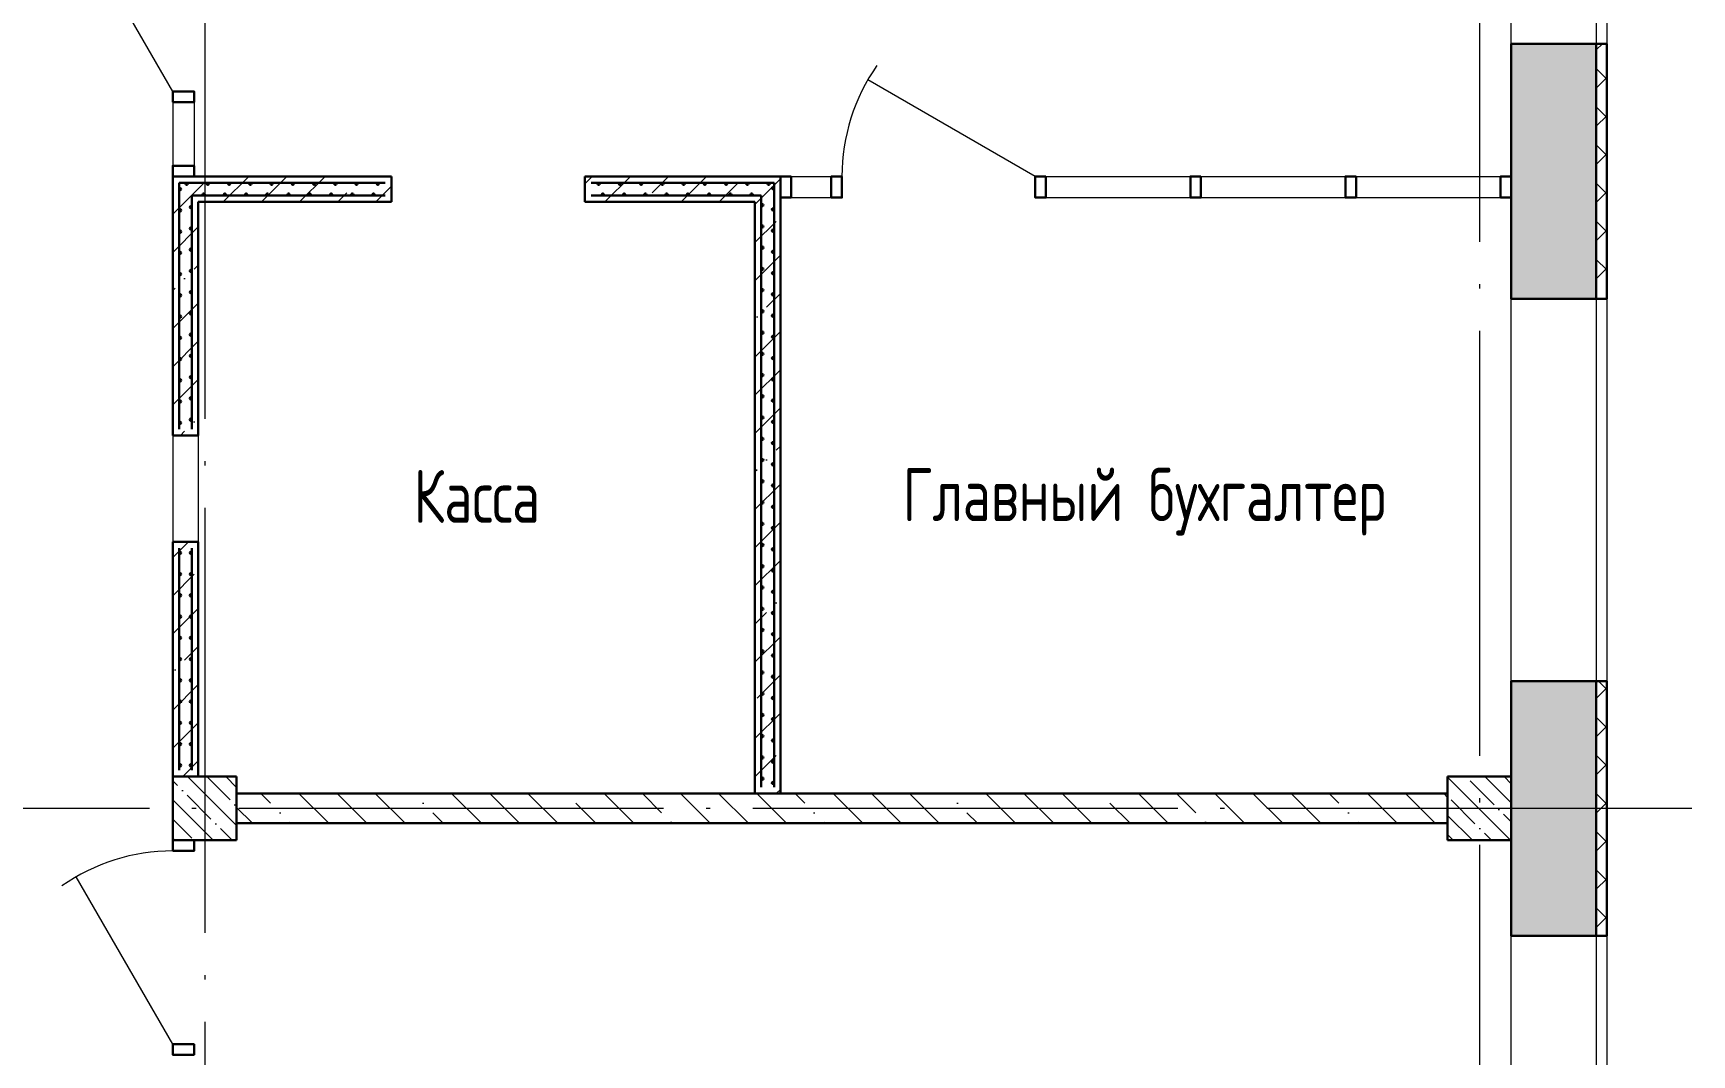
# Model space of a CAD drawing. Extents: x -965262 to 1142518, y -357520 to 71675.
# Drawn here: x -664485 to -656677, y -206512 to -201702 of the extents above; entities that cross this region are included whole.
import ezdxf

# ---------------------------------------------------------------- set-up
doc = ezdxf.new("R2010")
doc.units = 0
doc.header["$LTSCALE"] = 10
doc.linetypes.add('DOTE', pattern=[2.42, 2, -0.2, 0.02, -0.2])
doc.layers.get('0').update_dxf_attribs({"linetype": 'CONTINUOUS', "lineweight": 30})
doc.layers.add('DOTE', color=7, linetype='DOTE', lineweight=9)
doc.styles.add('GOST 2.304', font='isocpeur.ttf', dxfattribs={"width": 0.75, "height": 250})
pattern_1 = [(135, (-663827.41, -214472.12), (-89.8026, -89.8026), []), (135, (-663827.41, -214382.32), (-89.8026, -89.8026), [158.75, -31.75, 0, -31.75])]
pattern_2 = [(135, (-138022.71, 499.65), (-89.80256, -89.80256), []), (225, (-138022.71, 499.65), (89.80256, -89.80256), [])]

msp = doc.modelspace()

# ---------------------------------------------------------------- hatches: boundary and pattern name
at = {"lineweight": 15}
h = msp.add_hatch(dxfattribs=at)
h.set_pattern_fill('ANSI32', color=1, scale=20, style=0)
h.set_pattern_definition([(45, (-1325158.5, -304476.62), (-134.70384, 134.70384), []), (45, (-1325068.7, -304476.62), (-134.70384, 134.70384), [])])
h.paths.add_polyline_path([(-668237.4, -206639.6), (-668357.4, -206639.6), (-668357.4, -206652.1), (-668237.4, -206652.1)], flags=17)
h.paths.add_polyline_path([(-668237.4, -207349.6), (-668357.4, -207349.6), (-668357.4, -207362.1), (-668237.4, -207362.1)], flags=17)
h.paths.add_polyline_path([(-668237.4, -207837.1), (-668357.4, -207837.1), (-668357.4, -207872.1), (-668237.4, -207872.1)])
h.paths.add_polyline_path([(-668237.4, -208547.1), (-668357.4, -208547.1), (-668357.4, -208582.1), (-668237.4, -208582.1)], flags=17)
h.paths.add_polyline_path([(-668237.4, -209092.4), (-668357.4, -209092.4), (-668357.4, -209119.4), (-668237.4, -209119.4)], flags=16)
h.paths.add_polyline_path([(-668237.4, -209802.4), (-668357.4, -209802.4), (-668357.4, -209829.4), (-668237.4, -209829.4)], flags=17)
h.paths.add_polyline_path([(-668237.4, -209829.4), (-668357.4, -209829.4), (-668357.4, -209899.6), (-668237.4, -209899.6)], flags=17)
h.paths.add_polyline_path([(-668237.4, -209034.6), (-668357.4, -209034.6), (-668357.4, -209119.4), (-668237.4, -209119.4)], flags=17)
h.paths.add_polyline_path([(-668357.4, -210061.7), (-669827.4, -210061.7), (-669827.4, -210091.7), (-668357.4, -210091.7)], flags=17)
h.paths.add_polyline_path([(-667067.4, -210061.7), (-668237.4, -210061.7), (-668237.4, -210091.7), (-667067.4, -210091.7)], flags=17)
h.paths.add_polyline_path([(-665447.4, -210061.7), (-666947.4, -210061.7), (-666947.4, -210091.7), (-665447.4, -210091.7)], flags=17)
h.paths.add_polyline_path([(-668237.4, -207747.1), (-668357.4, -207747.1), (-668357.4, -207837.1), (-668237.4, -207837.1)])
h.paths.add_polyline_path([(-668237.4, -208457.1), (-668357.4, -208457.1), (-668357.4, -208547.1), (-668237.4, -208547.1)], flags=16)
h.paths.add_polyline_path([(-668237.4, -208457.1), (-668357.4, -208457.1), (-668357.4, -208619.6), (-668237.4, -208619.6)], flags=17)
h.paths.add_polyline_path([(-668237.4, -207747.1), (-668357.4, -207747.1), (-668357.4, -207764.6), (-668237.4, -207764.6)], flags=17)
h.paths.add_polyline_path([(-668237.4, -205367.1), (-668357.4, -205367.1), (-668357.4, -205514.6), (-668237.4, -205514.6)], flags=17)
h.paths.add_polyline_path([(-668237.4, -206224.6), (-668357.4, -206224.6), (-668357.4, -206372.1), (-668237.4, -206372.1)], flags=17)
h.paths.add_polyline_path([(-665327.4, -208003.4), (-665447.4, -208003.4), (-665447.4, -208067.1), (-665327.4, -208067.1)])
h.paths.add_polyline_path([(-665327.4, -207093.4), (-665447.4, -207093.4), (-665447.4, -207357.1), (-665327.4, -207357.1)], flags=17)
h.paths.add_polyline_path([(-660617.5, -217782.1), (-660737.5, -217782.1), (-660737.5, -217855.1), (-660617.5, -217855.1)], flags=17)
h.paths.add_polyline_path([(-660617.5, -218692.1), (-660737.5, -218692.1), (-660737.5, -218765.1), (-660617.5, -218765.1)], flags=17)
h.paths.add_polyline_path([(-668527.4, -217352.1), (-669527.4, -217352.1), (-669527.4, -217402.1), (-668527.4, -217402.1)], flags=17)
h.paths.add_polyline_path([(-666827.4, -217352.1), (-667717.4, -217352.1), (-667717.4, -217402.1), (-666827.4, -217402.1)], flags=17)
h.paths.add_polyline_path([(-663777.4, -208292.1), (-663827.4, -208292.1), (-663827.4, -208412.1), (-663777.4, -208412.1)])
h.paths.add_polyline_path([(-657827.4, -217282.1), (-660737.5, -217282.1), (-660737.5, -217422.1), (-657827.4, -217422.1)], flags=17)
h.paths.add_polyline_path([(-657827.4, -205282.1), (-663527.4, -205282.1), (-663527.4, -205422.1), (-657827.4, -205422.1)])
h.paths.add_polyline_path([(-666577.5, -192612.1), (-666677.5, -192612.1), (-666677.5, -194272.2), (-666577.5, -194272.2)], flags=17)
h.paths.add_polyline_path([(-666577.5, -195172.2), (-666677.5, -195172.2), (-666677.5, -195902.1), (-666577.5, -195902.1)])
h.paths.add_polyline_path([(-662797.7, -202376.7), (-663827.4, -202376.7), (-663827.4, -203596.7), (-663707.4, -203596.7), (-663707.4, -202496.7), (-662797.7, -202496.7)], flags=17)
h.paths.add_polyline_path([(-663707.4, -204107.2), (-663827.4, -204096.7), (-663827.4, -205201.7), (-663707.4, -205201.7)], flags=17)
h.paths.add_polyline_path([(-657827.4, -205282.1), (-659786, -205282.1), (-659787.4, -205283.5), (-659787.4, -205422.1), (-657827.4, -205422.1)], flags=17)
h.paths.add_polyline_path([(-660967.4, -202376.7), (-661887.7, -202376.7), (-661887.7, -202496.7), (-661087.4, -202496.7), (-661087.4, -205282.1), (-660967.4, -205282.1)], flags=17)
h.paths.add_polyline_path([(-666577.5, -192612.1), (-666677.5, -192612.1), (-666677.5, -194272.2), (-666577.5, -194272.2)])
h.paths.add_polyline_path([(-666577.5, -195172.2), (-666677.5, -195172.2), (-666677.5, -195902.1), (-666577.5, -195902.1)])
h.paths.add_polyline_path([(-659787.4, -205282.1), (-663527.4, -205282.1), (-663527.4, -205422.1), (-659787.4, -205422.1)], flags=16)
h.paths.add_polyline_path([(-665327.4, -205247.1), (-668567.8, -205247.1), (-669527.4, -205247.1), (-669527.4, -205367.1), (-668357.4, -205367.1), (-668357.4, -205514.6), (-668237.4, -205514.6), (-668237.4, -205367.1), (-667577.4, -205367.1), (-667067.4, -205367.1), (-667067.4, -206722.1), (-666947.4, -206722.1), (-666947.4, -206639.6), (-666557.4, -206639.6), (-666557.4, -206519.6), (-666947.4, -206519.6), (-666947.4, -205367.1), (-665447.4, -205367.1), (-665447.4, -206519.6), (-665847.4, -206519.6), (-665847.4, -206639.6), (-665447.4, -206639.6), (-665447.4, -207357.1), (-665327.4, -207357.1), (-665327.4, -206639.6)])
h.paths.add_polyline_path([(-668237.4, -206372.1), (-668237.4, -206224.6), (-668357.4, -206224.6), (-668357.4, -206372.1), (-669827.4, -206372.1), (-669827.4, -206492.1), (-668357.4, -206492.1), (-668357.4, -206639.6), (-668237.4, -206639.6)])
h.paths.add_polyline_path([(-666947.4, -207432.1), (-667067.4, -207432.1), (-667067.4, -207497.1), (-668237.4, -207497.1), (-668237.4, -207349.6), (-668357.4, -207349.6), (-668357.4, -207497.1), (-669827.4, -207497.1), (-669827.4, -207617.1), (-668357.4, -207617.1), (-668357.4, -207764.6), (-668237.4, -207764.6), (-668237.4, -207617.1), (-667067.4, -207617.1), (-667067.4, -207747.1), (-666947.4, -207747.1)])
h.paths.add_polyline_path([(-666947.4, -208577.1), (-666557.4, -208577.1), (-666557.4, -208457.1), (-666947.4, -208457.1), (-667067.4, -208457.1), (-667067.4, -210091.7), (-668237.4, -210091.7), (-668237.4, -209899.6), (-668357.4, -209899.6), (-668357.4, -210091.7), (-669827.4, -210091.7), (-669827.4, -210182), (-668406.9, -210182), (-667577.4, -210182), (-666157.9, -210182), (-665327.4, -210182), (-665327.4, -208457.1), (-665327.4, -208067.1), (-665447.4, -208067.1), (-665447.4, -208457.1), (-665847.4, -208457.1), (-665847.4, -208577.1), (-665447.4, -208577.1), (-665447.4, -208652.1), (-665447.4, -209791.7), (-665447.4, -210091.7), (-666947.4, -210091.7)])
h.paths.add_polyline_path([(-668237.4, -208619.6), (-668357.4, -208619.6), (-668357.4, -208767.1), (-669827.4, -208767.1), (-669827.4, -208887.1), (-668357.4, -208887.1), (-668357.4, -209034.6), (-668237.4, -209034.6)], flags=17)
h.paths.add_polyline_path([(-657527.4, -208292.1), (-663777.4, -208292.1), (-663777.4, -208412.1), (-657527.4, -208412.1)])
h.paths.add_polyline_path([(-657527.4, -214352.1), (-663827.4, -214352.1), (-663827.4, -214472.1), (-661257.4, -214472.1), (-657527.4, -214472.1)])
h.paths.add_polyline_path([(-665327.4, -215581.7), (-665377.4, -215581.7), (-669827.4, -215581.7), (-669827.4, -215701.7), (-665327.4, -215701.7)])
h.paths.add_polyline_path([(-668527.4, -217352.1), (-669527.4, -217352.1), (-669527.4, -217402.1), (-668527.4, -217402.1)], flags=17)
h.paths.add_polyline_path([(-666827.4, -217352.1), (-667717.4, -217352.1), (-667717.4, -217402.1), (-666827.4, -217402.1)], flags=17)
h.paths.add_polyline_path([(-665782.5, -217292.1), (-666527.4, -217292.1), (-666527.4, -217412.1), (-665782.5, -217412.1)])
h.paths.add_polyline_path([(-666617.4, -217502.1), (-666737.4, -217502.1), (-666737.4, -223202.1), (-666617.4, -223202.1)])
h.paths.add_polyline_path([(-663827.4, -217292.1), (-664472.5, -217292.1), (-664472.5, -217412.1), (-663827.4, -217412.1)])
h.paths.add_polyline_path([(-663617.4, -217502.1), (-663737.4, -217502.1), (-663737.4, -223202.1), (-663617.4, -223202.1), (-663617.4, -220501.9), (-660737.5, -220501.9), (-660737.5, -222592.1), (-660617.5, -222592.1), (-660617.5, -218765.1), (-660737.5, -218765.1), (-660737.5, -220381.9), (-663617.4, -220381.9)])
h.paths.add_polyline_path([(-662617.4, -218791.9), (-663617.4, -218791.9), (-663617.4, -218891.9), (-662617.4, -218891.9)], flags=17)
h.paths.add_polyline_path([(-660737.5, -218791.9), (-661707.4, -218791.9), (-661707.4, -218891.9), (-660737.5, -218891.9)], flags=17)
h.paths.add_polyline_path([(-660617.5, -217422.1), (-660737.5, -217422.1), (-660737.5, -217855.1), (-660617.5, -217855.1)])
h.paths.add_polyline_path([(-657827.4, -217282.1), (-660737.5, -217282.1), (-660737.5, -217422.1), (-657827.4, -217422.1)], flags=17)
h.paths.add_polyline_path([(-663827.4, -203596.7), (-663827.4, -202376.7), (-662797.7, -202376.7), (-662797.7, -202496.7), (-663707.4, -202496.7), (-663707.4, -203596.7)])
h.paths.add_polyline_path([(-663827.4, -205201.7), (-663827.4, -204096.7), (-663707.4, -204096.7), (-663707.4, -205202.1)])
h.paths.add_polyline_path([(-661887.7, -202496.7), (-661887.7, -202376.7), (-660967.4, -202376.7), (-660967.4, -205282.1), (-661087.4, -205282.1), (-661087.4, -202496.7)])
h = msp.add_hatch(dxfattribs=at)
h.set_pattern_fill('ANSI35', color=256, scale=40, style=0)
h.set_pattern_definition([(45, (-669271.2, -199001.7), (-179.6051, 179.6051), []), (45, (-669091.6, -199001.7), (-179.6051, 179.6051), [317.5, -63.5, 0, -63.5])])
h.paths.add_polyline_path([(-669127.1, -198802.1), (-669392.1, -198802.1), (-669392.1, -199202.1), (-669127.1, -199202.1)], flags=17)
h.paths.add_polyline_path([(-668227.1, -198802.1), (-668492.1, -198802.1), (-668492.1, -199202.1), (-668227.1, -199202.1)])
h.paths.add_polyline_path([(-669827.4, -201552.1), (-670207.4, -201552.1), (-670207.4, -201852.1), (-669827.4, -201852.1)], flags=17)
h.paths.add_polyline_path([(-666077.4, -223502.1), (-667277.4, -223502.1), (-667277.4, -223902.1), (-666077.4, -223902.1)])
h.paths.add_polyline_path([(-663077.4, -223502.1), (-663677.4, -223502.1), (-663677.4, -223902.1), (-663077.4, -223902.1)])
h.paths.add_polyline_path([(-669077.4, -223502.1), (-669677.4, -223502.1), (-669677.4, -223902.1), (-669077.4, -223902.1)])
h.paths.add_polyline_path([(-669677.4, -223502.1), (-669827.4, -223502.1), (-669827.4, -223352.1), (-670207.4, -223352.1), (-670207.4, -223902.1), (-669677.4, -223902.1)])
h.paths.add_polyline_path([(-669827.4, -217352.1), (-670207.4, -217352.1), (-670207.4, -223352.1), (-669827.4, -223352.1)])
h.paths.add_polyline_path([(-669827.4, -211352.1), (-670207.4, -211352.1), (-670207.4, -217352.1), (-669827.4, -217352.1)])
h.paths.add_polyline_path([(-669827.4, -205352.1), (-670207.4, -205352.1), (-670207.4, -211352.1), (-669827.4, -211352.1)])
h.paths.add_polyline_path([(-657127.4, -223352.1), (-657527.4, -223352.1), (-657527.4, -223502.1), (-657677.4, -223502.1), (-657677.4, -223902.1), (-657127.4, -223902.1)])
h.paths.add_polyline_path([(-657127.4, -222752.3), (-657527.4, -222752.3), (-657527.4, -223352.1), (-657127.4, -223352.1)])
h.paths.add_polyline_path([(-657127.4, -219752.3), (-657527.4, -219752.3), (-657527.4, -220952.3), (-657127.4, -220952.3)])
h.paths.add_polyline_path([(-657127.4, -217352.1), (-657527.4, -217352.1), (-657527.4, -217952.3), (-657127.4, -217952.3)])
h.paths.add_polyline_path([(-657127.4, -216752.3), (-657527.4, -216752.3), (-657527.4, -217352.1), (-657127.4, -217352.1)])
h.paths.add_polyline_path([(-657127.4, -213752.3), (-657527.4, -213752.3), (-657527.4, -214952.3), (-657127.4, -214952.3)])
h.paths.add_polyline_path([(-657127.4, -211352.1), (-657527.4, -211352.1), (-657527.4, -211952.3), (-657127.4, -211952.3)])
h.paths.add_polyline_path([(-657127.4, -210752.3), (-657527.4, -210752.3), (-657527.4, -211352.1), (-657127.4, -211352.1)])
h.paths.add_polyline_path([(-657127.4, -207752.3), (-657527.4, -207752.3), (-657527.4, -208952.3), (-657127.4, -208952.3)])
h.paths.add_polyline_path([(-657127.4, -205352.1), (-657527.4, -205352.1), (-657527.4, -205952.3), (-657127.4, -205952.3)])
h.paths.add_polyline_path([(-657127.4, -204752.3), (-657527.4, -204752.3), (-657527.4, -205352.1), (-657127.4, -205352.1)])
h.paths.add_polyline_path([(-657127.4, -201752.3), (-657527.4, -201752.3), (-657527.4, -202952.3), (-657127.4, -202952.3)])
h.paths.add_polyline_path([(-657127.4, -199352.1), (-657527.4, -199352.1), (-657527.4, -199952.3), (-657127.4, -199952.3)])
h.paths.add_polyline_path([(-657127.4, -198802.1), (-657677.4, -198802.1), (-657677.4, -199202.1), (-657527.4, -199202.1), (-657527.4, -199352.1), (-657127.4, -199352.1)])
h.paths.add_polyline_path([(-657677.4, -198802.1), (-658278.2, -198802.1), (-658278.2, -199202.1), (-657677.4, -199202.1)])
h.paths.add_polyline_path([(-660078.2, -198802.1), (-661278.2, -198802.1), (-661278.2, -199202.1), (-660078.2, -199202.1)])
h.paths.add_polyline_path([(-663078.2, -198802.1), (-663677.4, -198802.1), (-663677.4, -199202.1), (-663078.2, -199202.1)])
h.paths.add_polyline_path([(-663677.4, -198802.1), (-668227.1, -198802.1), (-668227.1, -199202.1), (-663677.4, -199202.1)])
h.paths.add_polyline_path([(-669127.1, -198802.1), (-669677.4, -198802.1), (-669677.4, -199202.1), (-669127.1, -199202.1)])
h.paths.add_polyline_path([(-669677.4, -198802.1), (-670207.4, -198802.1), (-670207.4, -199352.1), (-669827.4, -199352.1), (-669827.4, -199202.1), (-669677.4, -199202.1)])
h.paths.add_polyline_path([(-669827.4, -199352.1), (-670207.4, -199352.1), (-670207.4, -205352.1), (-669827.4, -205352.1)])
h.paths.add_polyline_path([(-663677.4, -223502.1), (-664277.4, -223502.1), (-664277.4, -223902.1), (-663677.4, -223902.1)])
h.paths.add_polyline_path([(-660077.4, -223902.1), (-660077.4, -223502.1), (-661277.4, -223502.1), (-661277.4, -223902.1)])
h.paths.add_polyline_path([(-658277.4, -223502.1), (-658277.4, -223902.1), (-657677.4, -223902.1), (-657677.4, -223502.1)])
h.paths.add_polyline_path([(-669827.4, -201852.1), (-670207.4, -201852.1), (-670207.4, -200352.1), (-669827.4, -200352.1)])
h = msp.add_hatch(dxfattribs=at)
h.set_pattern_fill('ANSI37', color=256, scale=40, angle=90, style=0)
h.set_pattern_definition(pattern_2)
h.paths.add_polyline_path([(-657077.4, -201752.1), (-657127.4, -201752.1), (-657127.4, -202952.3), (-657077.4, -202952.3)])
h.paths.add_polyline_path([(-657527.4, -201752.3), (-657077.4, -201752.3), (-657077.4, -201752.1), (-657527.4, -201752.1)])
h = msp.add_hatch(dxfattribs=at)
h.set_pattern_fill('ANSI35', color=256, scale=40)
h.set_pattern_definition([(45, (-138022.7, 499.69), (-179.60512, 179.60512), []), (45, (-137843.1, 499.69), (-179.60512, 179.60512), [317.5, -63.5, 0, -63.5])])
h.paths.add_polyline_path([(-663707.4, -202496.7), (-662797.7, -202496.7), (-662797.7, -202376.7), (-663827.4, -202376.7), (-663827.4, -203596.7), (-663707.4, -203596.7)])
h.paths.add_polyline_path([(-660967.4, -202376.7), (-661887.7, -202376.7), (-661887.7, -202496.7), (-661087.4, -202496.7), (-661087.4, -205282.1), (-660967.4, -205282.1)])
h.paths.add_polyline_path([(-663707.4, -204096.7), (-663827.4, -204096.7), (-663827.4, -205201.7), (-663707.4, -205202.1)])
h = msp.add_hatch(color=1)
h.dxf.hatch_style = 1
h.paths.add_polyline_path([(-663787.4, -202436.7, 1), (-663797.4, -202436.7, 1)])
h = msp.add_hatch(color=1)
h.dxf.hatch_style = 1
h.paths.add_polyline_path([(-663757.4, -202411.4, 1), (-663767.4, -202411.4, 1)])
h = msp.add_hatch(color=1)
h.dxf.hatch_style = 1
h.paths.add_polyline_path([(-663657.4, -202411.4, 1), (-663667.4, -202411.4, 1)])
h = msp.add_hatch(color=1)
h.dxf.hatch_style = 1
h.paths.add_polyline_path([(-663557.4, -202411.4, 1), (-663567.4, -202411.4, 1)])
h = msp.add_hatch(color=1)
h.dxf.hatch_style = 1
h.paths.add_polyline_path([(-663457.4, -202411.4, 1), (-663467.4, -202411.4, 1)])
h = msp.add_hatch(color=1)
h.dxf.hatch_style = 1
h.paths.add_polyline_path([(-663357.4, -202411.6, 1), (-663367.4, -202411.6, 1)])
h = msp.add_hatch(color=1)
h.dxf.hatch_style = 1
h.paths.add_polyline_path([(-663257.4, -202411.6, 1), (-663267.4, -202411.6, 1)])
h = msp.add_hatch(color=1)
h.dxf.hatch_style = 1
h.paths.add_polyline_path([(-663157.4, -202411.7, 1), (-663167.4, -202411.7, 1)])
h = msp.add_hatch(color=1)
h.dxf.hatch_style = 1
h.paths.add_polyline_path([(-663057.4, -202411.6, 1), (-663067.4, -202411.6, 1)])
h = msp.add_hatch(color=1)
h.dxf.hatch_style = 1
h.paths.add_polyline_path([(-662957.4, -202411.7, 1), (-662967.4, -202411.7, 1)])
h = msp.add_hatch(color=1)
h.dxf.hatch_style = 1
h.paths.add_polyline_path([(-662857.4, -202411.7, 1), (-662867.4, -202411.7, 1)])
h = msp.add_hatch(color=1)
h.dxf.hatch_style = 1
h.paths.add_polyline_path([(-661818, -202411.7, 1), (-661828, -202411.7, 1)])
h = msp.add_hatch(color=1)
h.dxf.hatch_style = 1
h.paths.add_polyline_path([(-661718, -202411.7, 1), (-661728, -202411.7, 1)])
h = msp.add_hatch(color=1)
h.dxf.hatch_style = 1
h.paths.add_polyline_path([(-661618, -202411.6, 1), (-661628, -202411.6, 1)])
h = msp.add_hatch(color=1)
h.dxf.hatch_style = 1
h.paths.add_polyline_path([(-661518, -202411.7, 1), (-661528, -202411.7, 1)])
h = msp.add_hatch(color=1)
h.dxf.hatch_style = 1
h.paths.add_polyline_path([(-661418, -202411.6, 1), (-661428, -202411.6, 1)])
h = msp.add_hatch(color=1)
h.dxf.hatch_style = 1
h.paths.add_polyline_path([(-661318, -202411.6, 1), (-661328, -202411.6, 1)])
h = msp.add_hatch(color=1)
h.dxf.hatch_style = 1
h.paths.add_polyline_path([(-661218, -202411.4, 1), (-661228, -202411.4, 1)])
h = msp.add_hatch(color=1)
h.dxf.hatch_style = 1
h.paths.add_polyline_path([(-661118, -202411.4, 1), (-661128, -202411.4, 1)])
h = msp.add_hatch(color=1)
h.dxf.hatch_style = 1
h.paths.add_polyline_path([(-661018, -202411.5, 1), (-661028, -202411.5, 1)])
h = msp.add_hatch(color=1)
h.dxf.hatch_style = 1
h.paths.add_polyline_path([(-660997.4, -202432.1, 1), (-661007.4, -202432.1, 1)])
h = msp.add_hatch(color=1)
h.dxf.hatch_style = 1
h.paths.add_polyline_path([(-663737.4, -202521.7, 1), (-663747.4, -202521.7, 1)])
h = msp.add_hatch(color=1)
h.dxf.hatch_style = 1
h.paths.add_polyline_path([(-663687.4, -202461.7, 1), (-663677.4, -202461.7, 1)])
h = msp.add_hatch(color=1)
h.dxf.hatch_style = 1
h.paths.add_polyline_path([(-663587.4, -202461.7, 1), (-663577.4, -202461.7, 1)])
h = msp.add_hatch(color=1)
h.dxf.hatch_style = 1
h.paths.add_polyline_path([(-663487.4, -202461.7, 1), (-663477.4, -202461.7, 1)])
h = msp.add_hatch(color=1)
h.dxf.hatch_style = 1
h.paths.add_polyline_path([(-663387.4, -202461.7, 1), (-663377.4, -202461.7, 1)])
h = msp.add_hatch(color=1)
h.dxf.hatch_style = 1
h.paths.add_polyline_path([(-663287.4, -202461.7, 1), (-663277.4, -202461.7, 1)])
h = msp.add_hatch(color=1)
h.dxf.hatch_style = 1
h.paths.add_polyline_path([(-663187.4, -202461.7, 1), (-663177.4, -202461.7, 1)])
h = msp.add_hatch(color=1)
h.dxf.hatch_style = 1
h.paths.add_polyline_path([(-663087.4, -202461.7, 1), (-663077.4, -202461.7, 1)])
h = msp.add_hatch(color=1)
h.dxf.hatch_style = 1
h.paths.add_polyline_path([(-662987.4, -202461.7, 1), (-662977.4, -202461.7, 1)])
h = msp.add_hatch(color=1)
h.dxf.hatch_style = 1
h.paths.add_polyline_path([(-662887.4, -202461.7, 1), (-662877.4, -202461.7, 1)])
h = msp.add_hatch(color=1)
h.dxf.hatch_style = 1
h.paths.add_polyline_path([(-661798, -202461.7, 1), (-661808, -202461.7, 1)])
h = msp.add_hatch(color=1)
h.dxf.hatch_style = 1
h.paths.add_polyline_path([(-661698, -202461.7, 1), (-661708, -202461.7, 1)])
h = msp.add_hatch(color=1)
h.dxf.hatch_style = 1
h.paths.add_polyline_path([(-661598, -202461.7, 1), (-661608, -202461.7, 1)])
h = msp.add_hatch(color=1)
h.dxf.hatch_style = 1
h.paths.add_polyline_path([(-661498, -202461.7, 1), (-661508, -202461.7, 1)])
h = msp.add_hatch(color=1)
h.dxf.hatch_style = 1
h.paths.add_polyline_path([(-661398, -202461.7, 1), (-661408, -202461.7, 1)])
h = msp.add_hatch(color=1)
h.dxf.hatch_style = 1
h.paths.add_polyline_path([(-661298, -202461.7, 1), (-661308, -202461.7, 1)])
h = msp.add_hatch(color=1)
h.dxf.hatch_style = 1
h.paths.add_polyline_path([(-661198, -202461.7, 1), (-661208, -202461.7, 1)])
h = msp.add_hatch(color=1)
h.dxf.hatch_style = 1
h.paths.add_polyline_path([(-661098, -202461.7, 1), (-661108, -202461.7, 1)])
h = msp.add_hatch(color=1)
h.dxf.hatch_style = 1
h.paths.add_polyline_path([(-661047.4, -202512.2, 1), (-661057.4, -202512.2, 1)])
h = msp.add_hatch(color=1)
h.dxf.hatch_style = 1
h.paths.add_polyline_path([(-663787.4, -202536.7, 1), (-663797.4, -202536.7, 1)])
h = msp.add_hatch(color=1)
h.dxf.hatch_style = 1
h.paths.add_polyline_path([(-660997.4, -202532.1, 1), (-661007.4, -202532.1, 1)])
h = msp.add_hatch(color=1)
h.dxf.hatch_style = 1
h.paths.add_polyline_path([(-663787.5, -202636.7, 1), (-663797.5, -202636.7, 1)])
h = msp.add_hatch(color=1)
h.dxf.hatch_style = 1
h.paths.add_polyline_path([(-663737.4, -202621.7, 1), (-663747.4, -202621.7, 1)])
h = msp.add_hatch(color=1)
h.dxf.hatch_style = 1
h.paths.add_polyline_path([(-661047.4, -202612.2, 1), (-661057.4, -202612.2, 1)])
h = msp.add_hatch(color=1)
h.dxf.hatch_style = 1
h.paths.add_polyline_path([(-660997.4, -202632.1, 1), (-661007.4, -202632.1, 1)])
h = msp.add_hatch(color=1)
h.dxf.hatch_style = 1
h.paths.add_polyline_path([(-663787.5, -202736.7, 1), (-663797.5, -202736.7, 1)])
h = msp.add_hatch(color=1)
h.dxf.hatch_style = 1
h.paths.add_polyline_path([(-663737.4, -202721.7, 1), (-663747.4, -202721.7, 1)])
h = msp.add_hatch(color=1)
h.dxf.hatch_style = 1
h.paths.add_polyline_path([(-661047.4, -202712.2, 1), (-661057.4, -202712.2, 1)])
h = msp.add_hatch(color=1)
h.dxf.hatch_style = 1
h.paths.add_polyline_path([(-660997.4, -202732.1, 1), (-661007.4, -202732.1, 1)])
h = msp.add_hatch(color=1)
h.dxf.hatch_style = 1
h.paths.add_polyline_path([(-663787.5, -202836.7, 1), (-663797.5, -202836.7, 1)])
h = msp.add_hatch(color=1)
h.dxf.hatch_style = 1
h.paths.add_polyline_path([(-663737.4, -202821.7, 1), (-663747.4, -202821.7, 1)])
h = msp.add_hatch(color=1)
h.dxf.hatch_style = 1
h.paths.add_polyline_path([(-661047.4, -202812.2, 1), (-661057.4, -202812.2, 1)])
h = msp.add_hatch(color=1)
h.dxf.hatch_style = 1
h.paths.add_polyline_path([(-660997.4, -202832.1, 1), (-661007.4, -202832.1, 1)])
h = msp.add_hatch(color=1)
h.dxf.hatch_style = 1
h.paths.add_polyline_path([(-661047.4, -202912.2, 1), (-661057.4, -202912.2, 1)])
h = msp.add_hatch(color=1)
h.dxf.hatch_style = 1
h.paths.add_polyline_path([(-663787.6, -202936.7, 1), (-663797.6, -202936.7, 1)])
h = msp.add_hatch(color=1)
h.dxf.hatch_style = 1
h.paths.add_polyline_path([(-663737.4, -202921.7, 1), (-663747.4, -202921.7, 1)])
h = msp.add_hatch(color=1)
h.dxf.hatch_style = 1
h.paths.add_polyline_path([(-660997.4, -202932.1, 1), (-661007.4, -202932.1, 1)])
h = msp.add_hatch(color=1)
h.dxf.hatch_style = 1
h.paths.add_polyline_path([(-663787.4, -203036.7, 1), (-663797.4, -203036.7, 1)])
h = msp.add_hatch(color=1)
h.dxf.hatch_style = 1
h.paths.add_polyline_path([(-663737.4, -203021.7, 1), (-663747.4, -203021.7, 1)])
h = msp.add_hatch(color=1)
h.dxf.hatch_style = 1
h.paths.add_polyline_path([(-661047.4, -203012.2, 1), (-661057.4, -203012.2, 1)])
h = msp.add_hatch(color=1)
h.dxf.hatch_style = 1
h.paths.add_polyline_path([(-660997.4, -203032.1, 1), (-661007.4, -203032.1, 1)])
h = msp.add_hatch(color=1)
h.dxf.hatch_style = 1
h.paths.add_polyline_path([(-663787.4, -203136.7, 1), (-663797.4, -203136.7, 1)])
h = msp.add_hatch(color=1)
h.dxf.hatch_style = 1
h.paths.add_polyline_path([(-663737.4, -203121.7, 1), (-663747.4, -203121.7, 1)])
h = msp.add_hatch(color=1)
h.dxf.hatch_style = 1
h.paths.add_polyline_path([(-661047.4, -203112.2, 1), (-661057.4, -203112.2, 1)])
h = msp.add_hatch(color=1)
h.dxf.hatch_style = 1
h.paths.add_polyline_path([(-660997.4, -203132.1, 1), (-661007.4, -203132.1, 1)])
h = msp.add_hatch(color=1)
h.dxf.hatch_style = 1
h.paths.add_polyline_path([(-663737.4, -203221.7, 1), (-663747.4, -203221.7, 1)])
h = msp.add_hatch(color=1)
h.dxf.hatch_style = 1
h.paths.add_polyline_path([(-661047.4, -203212.2, 1), (-661057.4, -203212.2, 1)])
h = msp.add_hatch(color=1)
h.dxf.hatch_style = 1
h.paths.add_polyline_path([(-663787.4, -203236.7, 1), (-663797.4, -203236.7, 1)])
h = msp.add_hatch(color=1)
h.dxf.hatch_style = 1
h.paths.add_polyline_path([(-660997.4, -203232.1, 1), (-661007.4, -203232.1, 1)])
h = msp.add_hatch(color=1)
h.dxf.hatch_style = 1
h.paths.add_polyline_path([(-663787.4, -203336.7, 1), (-663797.4, -203336.7, 1)])
h = msp.add_hatch(color=1)
h.dxf.hatch_style = 1
h.paths.add_polyline_path([(-663737.4, -203321.7, 1), (-663747.4, -203321.7, 1)])
h = msp.add_hatch(color=1)
h.dxf.hatch_style = 1
h.paths.add_polyline_path([(-661047.4, -203312.2, 1), (-661057.4, -203312.2, 1)])
h = msp.add_hatch(color=1)
h.dxf.hatch_style = 1
h.paths.add_polyline_path([(-660997.4, -203332.1, 1), (-661007.4, -203332.1, 1)])
h = msp.add_hatch(color=1)
h.dxf.hatch_style = 1
h.paths.add_polyline_path([(-663787.4, -203436.7, 1), (-663797.4, -203436.7, 1)])
h = msp.add_hatch(color=1)
h.dxf.hatch_style = 1
h.paths.add_polyline_path([(-663737.4, -203421.7, 1), (-663747.4, -203421.7, 1)])
h = msp.add_hatch(color=1)
h.dxf.hatch_style = 1
h.paths.add_polyline_path([(-661047.4, -203412.2, 1), (-661057.4, -203412.2, 1)])
h = msp.add_hatch(color=1)
h.dxf.hatch_style = 1
h.paths.add_polyline_path([(-660997.4, -203432.1, 1), (-661007.4, -203432.1, 1)])
h = msp.add_hatch(color=1)
h.dxf.hatch_style = 1
h.paths.add_polyline_path([(-663787.4, -203536.7, 1), (-663797.4, -203536.7, 1)])
h = msp.add_hatch(color=1)
h.dxf.hatch_style = 1
h.paths.add_polyline_path([(-663737.4, -203521.7, 1), (-663747.4, -203521.7, 1)])
h = msp.add_hatch(color=1)
h.dxf.hatch_style = 1
h.paths.add_polyline_path([(-661047.4, -203512.2, 1), (-661057.4, -203512.2, 1)])
h = msp.add_hatch(color=1)
h.dxf.hatch_style = 1
h.paths.add_polyline_path([(-660997.4, -203532.1, 1), (-661007.4, -203532.1, 1)])
h = msp.add_hatch(color=1)
h.dxf.hatch_style = 1
h.paths.add_polyline_path([(-661047.4, -203612.2, 1), (-661057.4, -203612.2, 1)])
h = msp.add_hatch(color=1)
h.dxf.hatch_style = 1
h.paths.add_polyline_path([(-660997.4, -203632.1, 1), (-661007.4, -203632.1, 1)])
h = msp.add_hatch(color=1)
h.dxf.hatch_style = 1
h.paths.add_polyline_path([(-661047.4, -203712.2, 1), (-661057.4, -203712.2, 1)])
h = msp.add_hatch(color=1)
h.dxf.hatch_style = 1
h.paths.add_polyline_path([(-660997.4, -203732.1, 1), (-661007.4, -203732.1, 1)])
h = msp.add_hatch(color=1)
h.dxf.hatch_style = 1
h.paths.add_polyline_path([(-661047.4, -203812.2, 1), (-661057.4, -203812.2, 1)])
h = msp.add_hatch(color=1)
h.dxf.hatch_style = 1
h.paths.add_polyline_path([(-660997.4, -203832.1, 1), (-661007.4, -203832.1, 1)])
h = msp.add_hatch(color=1)
h.dxf.hatch_style = 1
h.paths.add_polyline_path([(-661047.4, -203912.2, 1), (-661057.4, -203912.2, 1)])
h = msp.add_hatch(color=1)
h.dxf.hatch_style = 1
h.paths.add_polyline_path([(-660997.4, -203932.1, 1), (-661007.4, -203932.1, 1)])
h = msp.add_hatch(color=1)
h.dxf.hatch_style = 1
h.paths.add_polyline_path([(-661047.4, -204012.2, 1), (-661057.4, -204012.2, 1)])
h = msp.add_hatch(color=1)
h.dxf.hatch_style = 1
h.paths.add_polyline_path([(-660997.4, -204032.1, 1), (-661007.4, -204032.1, 1)])
h = msp.add_hatch(color=1)
h.dxf.hatch_style = 1
h.paths.add_polyline_path([(-663797.4, -204149.2, 1), (-663787.4, -204149.2, 1)])
h = msp.add_hatch(color=1)
h.dxf.hatch_style = 1
h.paths.add_polyline_path([(-663747.4, -204149.2, 1), (-663737.4, -204149.2, 1)])
h = msp.add_hatch(color=1)
h.dxf.hatch_style = 1
h.paths.add_polyline_path([(-661047.4, -204112.2, 1), (-661057.4, -204112.2, 1)])
h = msp.add_hatch(color=1)
h.dxf.hatch_style = 1
h.paths.add_polyline_path([(-660997.4, -204132.1, 1), (-661007.4, -204132.1, 1)])
h = msp.add_hatch(color=1)
h.dxf.hatch_style = 1
h.paths.add_polyline_path([(-661047.4, -204212.2, 1), (-661057.4, -204212.2, 1)])
h = msp.add_hatch(color=1)
h.dxf.hatch_style = 1
h.paths.add_polyline_path([(-660997.4, -204232.1, 1), (-661007.4, -204232.1, 1)])
h = msp.add_hatch(color=1)
h.dxf.hatch_style = 1
h.paths.add_polyline_path([(-663797.4, -204249.2, 1), (-663787.4, -204249.2, 1)])
h = msp.add_hatch(color=1)
h.dxf.hatch_style = 1
h.paths.add_polyline_path([(-663747.4, -204249.2, 1), (-663737.4, -204249.2, 1)])
h = msp.add_hatch(color=1)
h.dxf.hatch_style = 1
h.paths.add_polyline_path([(-661047.4, -204312.2, 1), (-661057.4, -204312.2, 1)])
h = msp.add_hatch(color=1)
h.dxf.hatch_style = 1
h.paths.add_polyline_path([(-663797.4, -204349.2, 1), (-663787.4, -204349.2, 1)])
h = msp.add_hatch(color=1)
h.dxf.hatch_style = 1
h.paths.add_polyline_path([(-663747.4, -204349.2, 1), (-663737.4, -204349.2, 1)])
h = msp.add_hatch(color=1)
h.dxf.hatch_style = 1
h.paths.add_polyline_path([(-660997.4, -204332.1, 1), (-661007.4, -204332.1, 1)])
h = msp.add_hatch(color=1)
h.dxf.hatch_style = 1
h.paths.add_polyline_path([(-663797.4, -204449.2, 1), (-663787.4, -204449.2, 1)])
h = msp.add_hatch(color=1)
h.dxf.hatch_style = 1
h.paths.add_polyline_path([(-663747.4, -204449.2, 1), (-663737.4, -204449.2, 1)])
h = msp.add_hatch(color=1)
h.dxf.hatch_style = 1
h.paths.add_polyline_path([(-661047.4, -204412.2, 1), (-661057.4, -204412.2, 1)])
h = msp.add_hatch(color=1)
h.dxf.hatch_style = 1
h.paths.add_polyline_path([(-660997.4, -204432.1, 1), (-661007.4, -204432.1, 1)])
h = msp.add_hatch(color=1)
h.dxf.hatch_style = 1
h.paths.add_polyline_path([(-663797.4, -204549.2, 1), (-663787.4, -204549.2, 1)])
h = msp.add_hatch(color=1)
h.dxf.hatch_style = 1
h.paths.add_polyline_path([(-663747.4, -204549.2, 1), (-663737.4, -204549.2, 1)])
h = msp.add_hatch(color=1)
h.dxf.hatch_style = 1
h.paths.add_polyline_path([(-661047.4, -204512.2, 1), (-661057.4, -204512.2, 1)])
h = msp.add_hatch(color=1)
h.dxf.hatch_style = 1
h.paths.add_polyline_path([(-660997.4, -204532.1, 1), (-661007.4, -204532.1, 1)])
h = msp.add_hatch(color=1)
h.dxf.hatch_style = 1
h.paths.add_polyline_path([(-661047.4, -204612.2, 1), (-661057.4, -204612.2, 1)])
h = msp.add_hatch(color=1)
h.dxf.hatch_style = 1
h.paths.add_polyline_path([(-660997.4, -204632.1, 1), (-661007.4, -204632.1, 1)])
h = msp.add_hatch(color=1)
h.dxf.hatch_style = 1
h.paths.add_polyline_path([(-663797.4, -204649.2, 1), (-663787.4, -204649.2, 1)])
h = msp.add_hatch(color=1)
h.dxf.hatch_style = 1
h.paths.add_polyline_path([(-663747.4, -204649.2, 1), (-663737.4, -204649.2, 1)])
h = msp.add_hatch(color=1)
h.dxf.hatch_style = 1
h.paths.add_polyline_path([(-663797.4, -204749.2, 1), (-663787.4, -204749.2, 1)])
h = msp.add_hatch(color=1)
h.dxf.hatch_style = 1
h.paths.add_polyline_path([(-663747.4, -204749.2, 1), (-663737.4, -204749.2, 1)])
h = msp.add_hatch(color=1)
h.dxf.hatch_style = 1
h.paths.add_polyline_path([(-661047.4, -204712.2, 1), (-661057.4, -204712.2, 1)])
h = msp.add_hatch(color=1)
h.dxf.hatch_style = 1
h.paths.add_polyline_path([(-660997.4, -204732.1, 1), (-661007.4, -204732.1, 1)])
h = msp.add_hatch(dxfattribs=at)
h.set_pattern_fill('ANSI37', color=256, scale=40, angle=90, style=0)
h.set_pattern_definition(pattern_2)
h.paths.add_polyline_path([(-657077.4, -204752.1), (-657127.4, -204752.1), (-657127.4, -205952.3), (-657077.4, -205952.3)])
h = msp.add_hatch(color=1)
h.dxf.hatch_style = 1
h.paths.add_polyline_path([(-663797.4, -204849.2, 1), (-663787.4, -204849.2, 1)])
h = msp.add_hatch(color=1)
h.dxf.hatch_style = 1
h.paths.add_polyline_path([(-663747.4, -204849.2, 1), (-663737.4, -204849.2, 1)])
h = msp.add_hatch(color=1)
h.dxf.hatch_style = 1
h.paths.add_polyline_path([(-661047.4, -204812.2, 1), (-661057.4, -204812.2, 1)])
h = msp.add_hatch(color=1)
h.dxf.hatch_style = 1
h.paths.add_polyline_path([(-660997.4, -204832.1, 1), (-661007.4, -204832.1, 1)])
h = msp.add_hatch(color=1)
h.dxf.hatch_style = 1
h.paths.add_polyline_path([(-661047.4, -204912.2, 1), (-661057.4, -204912.2, 1)])
h = msp.add_hatch(color=1)
h.dxf.hatch_style = 1
h.paths.add_polyline_path([(-660997.4, -204932.1, 1), (-661007.4, -204932.1, 1)])
h = msp.add_hatch(color=1)
h.dxf.hatch_style = 1
h.paths.add_polyline_path([(-663797.4, -204949.2, 1), (-663787.4, -204949.2, 1)])
h = msp.add_hatch(color=1)
h.dxf.hatch_style = 1
h.paths.add_polyline_path([(-663747.4, -204949.2, 1), (-663737.4, -204949.2, 1)])
h = msp.add_hatch(color=1)
h.dxf.hatch_style = 1
h.paths.add_polyline_path([(-661047.4, -205012.2, 1), (-661057.4, -205012.2, 1)])
h = msp.add_hatch(color=1)
h.dxf.hatch_style = 1
h.paths.add_polyline_path([(-663797.4, -205049.2, 1), (-663787.4, -205049.2, 1)])
h = msp.add_hatch(color=1)
h.dxf.hatch_style = 1
h.paths.add_polyline_path([(-663747.4, -205049.2, 1), (-663737.4, -205049.2, 1)])
h = msp.add_hatch(color=1)
h.dxf.hatch_style = 1
h.paths.add_polyline_path([(-660997.4, -205032.1, 1), (-661007.4, -205032.1, 1)])
h = msp.add_hatch(color=1)
h.dxf.hatch_style = 1
h.paths.add_polyline_path([(-663797.4, -205149.2, 1), (-663787.4, -205149.2, 1)])
h = msp.add_hatch(color=1)
h.dxf.hatch_style = 1
h.paths.add_polyline_path([(-663747.4, -205149.2, 1), (-663737.4, -205149.2, 1)])
h = msp.add_hatch(color=1)
h.dxf.hatch_style = 1
h.paths.add_polyline_path([(-661047.4, -205112.2, 1), (-661057.4, -205112.2, 1)])
h = msp.add_hatch(color=1)
h.dxf.hatch_style = 1
h.paths.add_polyline_path([(-660997.4, -205132.1, 1), (-661007.4, -205132.1, 1)])
h = msp.add_hatch(dxfattribs=at)
h.set_pattern_fill('ANSI35', color=256, scale=20, angle=90, style=0)
h.set_pattern_definition(pattern_1)
h.paths.add_polyline_path([(-663677.4, -205202.1), (-663827.4, -205202.1), (-663827.4, -205352.1), (-663677.4, -205352.1)])
h.paths.add_polyline_path([(-663677.4, -205352.1), (-663827.4, -205352.1), (-663827.4, -205502.1), (-663677.4, -205502.1)])
h.paths.add_polyline_path([(-663527.4, -205352.1), (-663677.4, -205352.1), (-663677.4, -205502.1), (-663527.4, -205502.1)])
h.paths.add_polyline_path([(-663527.4, -205202.1), (-663677.4, -205202.1), (-663677.4, -205352.1), (-663527.4, -205352.1)])
h = msp.add_hatch(color=1)
h.dxf.hatch_style = 1
h.paths.add_polyline_path([(-661047.4, -205212.2, 1), (-661057.4, -205212.2, 1)])
h = msp.add_hatch(color=1)
h.dxf.hatch_style = 1
h.paths.add_polyline_path([(-660997.4, -205232.1, 1), (-661007.4, -205232.1, 1)])
h = msp.add_hatch(dxfattribs=at)
h.set_pattern_fill('ANSI35', color=256, scale=20, angle=90, style=0)
h.set_pattern_definition(pattern_1)
h.paths.add_polyline_path([(-657677.4, -205202.1), (-657827.4, -205202.1), (-657827.4, -205352.1), (-657677.4, -205352.1)])
h.paths.add_polyline_path([(-657677.4, -205352.1), (-657827.4, -205352.1), (-657827.4, -205502.1), (-657677.4, -205502.1)])
h.paths.add_polyline_path([(-657527.4, -205352.1), (-657677.4, -205352.1), (-657677.4, -205502.1), (-657527.4, -205502.1)])
h.paths.add_polyline_path([(-657527.4, -205202.1), (-657677.4, -205202.1), (-657677.4, -205352.1), (-657527.4, -205352.1)])
h = msp.add_hatch(dxfattribs=at)
h.set_pattern_fill('ANSI35', color=256, scale=40, angle=90)
h.set_pattern_definition([(135, (-138022.7, 499.65), (-179.60512, -179.60512), []), (135, (-138022.7, 679.26), (-179.60512, -179.60512), [317.5, -63.5, 0, -63.5])])
h.paths.add_polyline_path([(-657827.4, -205282.1), (-663527.4, -205282.1), (-663527.4, -205422.1), (-657827.4, -205422.1)])

# ---------------------------------------------------------------- linework, layer by layer
for p, q in [((-657527.4, -201752.3, -3259.8), (-657527.4, -199952.3, -3259.8)), ((-657127.4, -199952.3, -3259.8), (-657127.4, -201752.3, -3259.8)), ((-657077.4, -199952.3, -1451.3), (-657077.4, -201752.3, -1451.3)), ((-657527.4, -204752.3, -3259.8), (-657527.4, -202952.3, -3259.8)), ((-657127.4, -202952.3, -3259.8), (-657127.4, -204752.3, -3259.8)), ((-657077.4, -202952.3, -3259.8), (-657077.4, -204752.3, -3259.8)), ((-663827.4, -203596.7, -3410.3), (-663827.4, -204096.7, -3363.4)), ((-663707.4, -203596.7, -3410.3), (-663707.4, -204096.7, -3363.4)), ((-657527.4, -207752.3, -3259.8), (-657527.4, -205952.3, -3259.8)), ((-657127.4, -205952.3, -3259.8), (-657127.4, -207752.3, -3259.8)), ((-657077.4, -205952.3, -3259.8), (-657077.4, -207752.3, -3259.8))]:
    msp.add_line(p, q, dxfattribs=at)
at = {"color": 3, "lineweight": 15}
for p, q in [((-663827.4, -201976.7, -3856.3), (-664282.4, -201188.6, -3856.3)), ((-659767.8, -202376.7, -3789.6), (-660555.8, -201921.7, -3789.6)), ((-663827.4, -202026.7, -3856.3), (-663827.4, -202326.7, -3524.7)), ((-663727.4, -202026.7, -3856.3), (-663727.4, -202326.7, -3524.7)), ((-660917.4, -202376.7, -3524.7), (-660727.8, -202376.7, -3789.6)), ((-659717.8, -202376.7, -3789.6), (-659037.8, -202376.7, -3789.6)), ((-658987.8, -202376.7, -3789.6), (-658307.8, -202376.7, -3789.6)), ((-658257.8, -202376.7, -3789.6), (-657577.8, -202376.7, -3789.6)), ((-660917.4, -202476.7, -3524.7), (-660727.8, -202476.7, -3789.6)), ((-659717.8, -202476.7, -3789.6), (-659037.8, -202476.7, -3789.6)), ((-658987.8, -202476.7, -3789.6), (-658307.8, -202476.7, -3789.6)), ((-658257.8, -202476.7, -3789.6), (-657577.8, -202476.7, -3789.6)), ((-663827.4, -206462.1, -3259.8), (-664282.4, -205674, -3259.8))]:
    msp.add_line(p, q, dxfattribs=at)
at = {"lineweight": 30}
for p, q in [((-657527.4, -201752.3, -3259.8), (-657527.4, -202952.3, -3259.8)), ((-657077.4, -201752.3, -1451.3), (-657527.4, -201752.3, -3259.8)), ((-657127.4, -202952.3, -3259.8), (-657127.4, -201752.3, -3259.8)), ((-657527.4, -202952.3, -3259.8), (-657077.4, -202952.3, -3259.8)), ((-657527.4, -204752.3, -3259.8), (-657527.4, -205952.3, -3259.8)), ((-657077.4, -204752.3, -1451.3), (-657527.4, -204752.3, -3259.8)), ((-657127.4, -205952.3, -3259.8), (-657127.4, -204752.3, -3259.8)), ((-663827.4, -205202.1, -3259.8), (-663827.4, -205502.1, -3259.8)), ((-663527.4, -205202.1, -3259.8), (-663827.4, -205202.1, -3259.8)), ((-663527.4, -205502.1, -3259.8), (-663527.4, -205202.1, -3259.8)), ((-657827.4, -205202.1, -3259.8), (-657827.4, -205502.1, -3259.8)), ((-657527.4, -205202.1, -3259.8), (-657827.4, -205202.1, -3259.8)), ((-657527.4, -205502.1, -3259.8), (-657527.4, -205202.1, -3259.8)), ((-663827.4, -205502.1, -3259.8), (-663527.4, -205502.1, -3259.8)), ((-657827.4, -205502.1, -3259.8), (-657527.4, -205502.1, -3259.8)), ((-657527.4, -205952.3, -3259.8), (-657077.4, -205952.3, -3259.8))]:
    msp.add_line(p, q, dxfattribs=at)
for p, q in [((-657077.4, -201752.3, -1451.3), (-657077.4, -202952.3, -3259.8)), ((-663827.4, -202376.7, -3524.7), (-663827.4, -203596.7, -3410.3)), ((-663827.4, -202376.7, -3524.7), (-662797.7, -202376.7, -3524.7)), ((-662797.7, -202376.7, -3524.7), (-662797.7, -202496.7, -3524.7)), ((-661887.7, -202376.7, -3524.7), (-660967.4, -202376.7, -3524.7)), ((-661887.7, -202376.7, -3524.7), (-661887.7, -202496.7, -3524.7)), ((-660967.4, -202376.7, -3524.7), (-660967.4, -205282.1, -3259.8)), ((-663707.4, -202496.7, -3524.7), (-662797.7, -202496.7, -3524.7)), ((-663707.4, -202496.7, -3524.7), (-663707.4, -203596.7, -3417)), ((-661887.7, -202496.7, -3524.7), (-661087.4, -202496.7, -3524.7)), ((-661087.4, -202496.7, -3524.7), (-661087.4, -205282.1, -3259.8)), ((-663707.4, -203596.7, -3524.7), (-663827.4, -203596.7, -3524.7)), ((-663827.4, -204096.7, -3363.4), (-663827.4, -205201.7, -3259.8)), ((-663707.4, -204096.7, -3524.7), (-663827.4, -204096.7, -3524.7)), ((-663707.4, -204096.7, -3368), (-663707.4, -205201.7, -3259.8)), ((-657077.4, -204752.3, -1451.3), (-657077.4, -205952.3, -3259.8)), ((-657827.4, -205282.1, -3259.8), (-663527.4, -205282.1, -3259.8)), ((-657827.4, -205422.1, -3259.8), (-663527.4, -205422.1, -3259.8)), ((-657827.4, -205422.1, -3259.8), (-663527.4, -205422.1, -3259.8))]:
    msp.add_line(p, q)
at = {"color": 1}
for p, q in [((-663797.4, -202406.4, -3521.9), (-663797.4, -203566.7, -3410.3)), ((-663797.4, -202406.4, -3521.9), (-662827.7, -202406.7, -3524.7)), ((-660997.4, -202406.5, -3522.2), (-661857.7, -202406.7, -3524.7)), ((-660997.4, -202406.5, -3522.2), (-660997.4, -205252.1, -3259.8)), ((-663737.4, -202466.7, -3524.7), (-663737.4, -203566.7, -3417)), ((-663737.4, -202466.7, -3524.7), (-662827.7, -202466.7, -3524.7)), ((-661057.4, -202466.7, -3524.7), (-661857.7, -202466.7, -3524.7)), ((-661057.4, -202466.7, -3524.7), (-661057.4, -205252.1, -3259.8)), ((-663797.4, -205172.1, -3259.8), (-663797.4, -204126.7, -3410.3)), ((-663737.4, -205172.1, -3259.8), (-663737.4, -204126.7, -3417))]:
    msp.add_line(p, q, dxfattribs=at)
at = {"color": 3}
for points, elevation in [([(-663827.4, -202026.7), (-663727.4, -202026.7), (-663727.4, -201976.7), (-663827.4, -201976.7)], -3856.3), ([(-663827.4, -202376.7), (-663727.4, -202376.7), (-663727.4, -202326.7), (-663827.4, -202326.7)], -3524.7), ([(-660917.4, -202376.7), (-660917.4, -202476.7), (-660967.4, -202476.7), (-660967.4, -202376.7)], -3524.7), ([(-660677.8, -202376.7), (-660677.8, -202476.7), (-660727.8, -202476.7), (-660727.8, -202376.7)], -3789.6), ([(-659717.8, -202376.7), (-659717.8, -202476.7), (-659767.8, -202476.7), (-659767.8, -202376.7)], -3789.6), ([(-658987.8, -202376.7), (-658987.8, -202476.7), (-659037.8, -202476.7), (-659037.8, -202376.7)], -3789.6), ([(-658257.8, -202376.7), (-658257.8, -202476.7), (-658307.8, -202476.7), (-658307.8, -202376.7)], -3789.6), ([(-657527.4, -202376.7), (-657527.4, -202476.7), (-657577.4, -202476.7), (-657577.4, -202376.7)], -3524.7), ([(-663827.4, -205552.1), (-663727.4, -205552.1), (-663727.4, -205502.1), (-663827.4, -205502.1)], -3259.8), ([(-663827.4, -206462.1), (-663727.4, -206462.1), (-663727.4, -206512.1), (-663827.4, -206512.1)], -3259.8)]:
    msp.add_lwpolyline(points, close=True, dxfattribs=dict(at, elevation=elevation))
at = {"color": 1}
for centre in [(-663792.4, -202436.7, -3518), (-663762.4, -202411.4, -3524.7), (-663662.4, -202411.4, -3524.7), (-663562.4, -202411.4, -3524.7), (-663462.4, -202411.4, -3524.7), (-663362.4, -202411.6, -3523.1), (-663262.4, -202411.6, -3523.4), (-663162.4, -202411.7, -3524.7), (-663062.4, -202411.6, -3524), (-662962.4, -202411.7, -3524.3), (-662862.4, -202411.7, -3524.7), (-661823, -202411.7, -3524.7), (-661723, -202411.7, -3524.3), (-661623, -202411.6, -3524), (-661523, -202411.7, -3524.7), (-661423, -202411.6, -3523.4), (-661323, -202411.6, -3523.1), (-661223, -202411.4, -3524.7), (-661123, -202411.4, -3524.7), (-661023, -202411.5, -3522.3), (-661002.4, -202432.1, -3522.3), (-663742.4, -202521.7, -3524.7), (-663682.4, -202461.7, -3524.7), (-663582.4, -202461.7, -3524.7), (-663482.4, -202461.7, -3524.7), (-663382.4, -202461.7, -3524.7), (-663282.4, -202461.7, -3524.7), (-663182.4, -202461.7, -3524.7), (-663082.4, -202461.7, -3524.7), (-662982.4, -202461.7, -3524.7), (-662882.4, -202461.7, -3524.7), (-661803, -202461.7, -3524.7), (-661703, -202461.7, -3524.7), (-661603, -202461.7, -3524.7), (-661503, -202461.7, -3524.7), (-661403, -202461.7, -3524.7), (-661303, -202461.7, -3524.7), (-661203, -202461.7, -3524.7), (-661103, -202461.7, -3524.7), (-661052.4, -202512.2, -3524.7), (-663792.4, -202536.7, -3518), (-661002.4, -202532.1, -3522.3), (-663792.5, -202636.7, -3518), (-663742.4, -202621.7, -3524.7), (-661052.4, -202612.2, -3524.7), (-661002.4, -202632.1, -3522.3), (-663792.5, -202736.7, -3518), (-663742.4, -202721.7, -3524.7), (-661052.4, -202712.2, -3524.7), (-661002.4, -202732.1, -3522.3), (-663792.5, -202836.7, -3518), (-663742.4, -202821.7, -3524.7), (-661052.4, -202812.2, -3524.7), (-661002.4, -202832.1, -3522.3), (-661052.4, -202912.2, -3524.7), (-663792.6, -202936.7, -3518), (-663742.4, -202921.7, -3524.7), (-661002.4, -202932.1, -3522.3), (-663792.4, -203036.7, -3518), (-663742.4, -203021.7, -3524.7), (-661052.4, -203012.2, -3524.7), (-661002.4, -203032.1, -3522.3), (-663792.4, -203136.7, -3518), (-663742.4, -203121.7, -3524.7), (-661052.4, -203112.2, -3524.7), (-661002.4, -203132.1, -3522.3), (-663742.4, -203221.7, -3524.7), (-661052.4, -203212.2, -3524.7), (-663792.4, -203236.7, -3518), (-661002.4, -203232.1, -3522.3), (-663792.4, -203336.7, -3518), (-663742.4, -203321.7, -3524.7), (-661052.4, -203312.2, -3524.7), (-661002.4, -203332.1, -3522.3), (-663792.4, -203436.7, -3518), (-663742.4, -203421.7, -3524.7), (-661052.4, -203412.2, -3524.7), (-661002.4, -203432.1, -3522.3), (-663792.4, -203536.7, -3518), (-663742.4, -203521.7, -3524.7), (-661052.4, -203512.2, -3524.7), (-661002.4, -203532.1, -3522.3), (-661052.4, -203612.2, -3524.7), (-661002.4, -203632.1, -3522.3), (-661052.4, -203712.2, -3524.7), (-661002.4, -203732.1, -3522.3), (-661052.4, -203812.2, -3524.7), (-661002.4, -203832.1, -3522.3), (-661052.4, -203912.2, -3524.7), (-661002.4, -203932.1, -3522.3), (-661052.4, -204012.2, -3524.7), (-661002.4, -204032.1, -3522.3), (-663792.4, -204149.2, -3524.7), (-663742.4, -204149.2, -3524.7), (-661052.4, -204112.2, -3524.7), (-661002.4, -204132.1, -3522.3), (-661052.4, -204212.2, -3524.7), (-661002.4, -204232.1, -3522.3), (-663792.4, -204249.2, -3524.7), (-663742.4, -204249.2, -3524.7), (-661052.4, -204312.2, -3524.7), (-663792.4, -204349.2, -3524.7), (-663742.4, -204349.2, -3524.7), (-661002.4, -204332.1, -3522.3), (-663792.4, -204449.2, -3524.7), (-663742.4, -204449.2, -3524.7), (-661052.4, -204412.2, -3524.7), (-661002.4, -204432.1, -3522.3), (-663792.4, -204549.2, -3524.7), (-663742.4, -204549.2, -3524.7), (-661052.4, -204512.2, -3524.7), (-661002.4, -204532.1, -3522.3), (-661052.4, -204612.2, -3524.7), (-661002.4, -204632.1, -3522.3), (-663792.4, -204649.2, -3524.7), (-663742.4, -204649.2, -3524.7), (-663792.4, -204749.2, -3524.7), (-663742.4, -204749.2, -3524.7), (-661052.4, -204712.2, -3524.7), (-661002.4, -204732.1, -3522.3), (-663792.4, -204849.2, -3524.7), (-663742.4, -204849.2, -3524.7), (-661052.4, -204812.2, -3524.7), (-661002.4, -204832.1, -3522.3), (-661052.4, -204912.2, -3524.7), (-661002.4, -204932.1, -3522.3), (-663792.4, -204949.2, -3524.7), (-663742.4, -204949.2, -3524.7), (-661052.4, -205012.2, -3524.7), (-663792.4, -205049.2, -3524.7), (-663742.4, -205049.2, -3524.7), (-661002.4, -205032.1, -3522.3), (-663792.4, -205149.2, -3524.7), (-663742.4, -205149.2, -3524.7), (-661052.4, -205112.2, -3524.7), (-661002.4, -205132.1, -3522.3), (-661052.4, -205212.2, -3524.7), (-661002.4, -205232.1, -3522.3)]:
    msp.add_circle(centre, 5, dxfattribs=at)
at = {"color": 3, "lineweight": 15}
for centre, start, end in [((-659767.8, -202376.7, -3789.6), 145, 180), ((-663827.4, -206462.1, -3259.8), 90, 125)]:
    msp.add_arc(centre, 910, start, end, dxfattribs=at)
at = {"layer": 'DOTE', "ltscale": 100, "extrusion": (0, -1, 0)}
for p, q in [((-663677.4, -191837.3, -4711.1), (-663677.4, -237887.4, -4711.1)), ((-657677.4, -198264, -4711.1), (-657677.4, -237887.4, -4711.1))]:
    msp.add_line(p, q, dxfattribs=at)
at = {"layer": 'DOTE', "ltscale": 100}
msp.add_line((-656677.4, -205352.1, -4711.1), (-728562.7, -205352.1, -4711.1), dxfattribs=at)

# ---------------------------------------------------------------- texts
at = {"lineweight": 0, "style": 'GOST 2.304', "width": 0.75}
for s, p in [('   Касса', (-663051.8, -204007.6, -3524.7)), ('      Главный бухгалтер', (-661108, -203999.4, -3524.7))]:
    msp.add_text(s, height=250, dxfattribs=at).set_placement(p)

doc.saveas('drawing.dxf')
